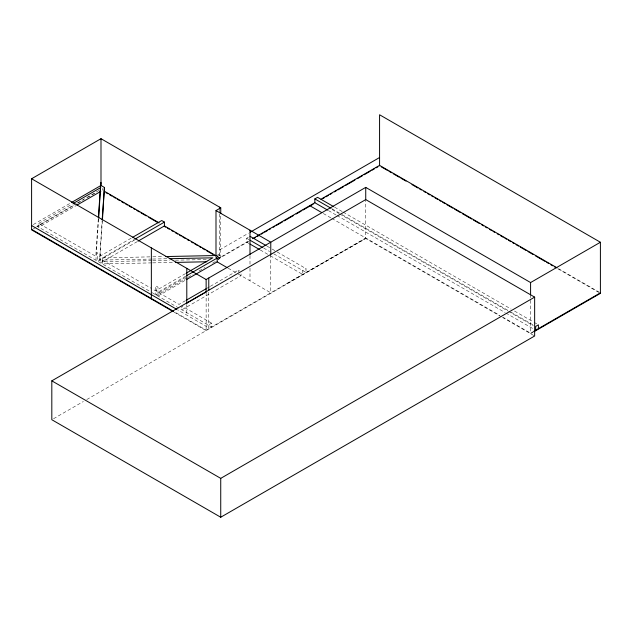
<?xml version="1.0" encoding="UTF-8"?>
<svg xmlns="http://www.w3.org/2000/svg" width="632" height="632" viewBox="0 0 632 632"><rect width="100%" height="100%" fill="white"/><g stroke="black" fill="none" stroke-linecap="round" stroke-linejoin="round"><path stroke-width="0.47" stroke-dasharray="3.16 2.37" d="M98.284 218.862L96.032 251.354L96.032 260.281M98.624 219.043L96.032 256.458L38.734 223.373L38.734 227.204L76.148 205.597M102.376 220.813L99.643 260.194L102.1 220.931M219.557 257.753L218.372 259.807L220.75 258.441L220.75 214.651M33.291 224.558L70.523 203.062M38.734 223.373L72.751 203.741M76.259 203.575L37.035 226.224L151.372 292.229M77.112 203.085L100.14 189.79M33.291 228.871L35.834 227.409M36.68 226.92L73.912 205.424M78.139 202.975L84.064 199.562M87.453 197.603L96.759 192.231M99.643 256.371L131.954 237.719M151.791 260.661L102.534 261.664L102.534 257.84L133.913 239.726M134.505 240.065L97.763 261.285L97.763 252.358M137.302 241.59L100.48 262.849L100.48 253.922M219.557 249.909L248.495 233.2M185.484 273.601L155.606 290.846L152.217 288.895M216.8 255.518L219.557 253.922L220.75 254.609L215.994 257.358M249.198 243.581L246.654 242.111L246.654 238.28L249.198 236.81M185.887 276.113L157.984 292.221L179.046 304.387L185.808 300.477M185.484 277.424L155.606 294.678L155.606 285.751L157.984 287.125L157.984 296.045L185.887 279.937M216.8 259.349L250.051 240.144M217.85 257.256L219.557 258.243L248.487 241.535M187.238 277.788L156.791 295.357L156.791 286.438M188.083 277.298L193.155 274.367M199.08 270.946L204.997 267.534M212.605 263.133L215.994 261.182M206.956 288.271L209.492 286.81M210.338 286.32L238.24 270.204L239.647 271.017M152.217 292.719L211.578 326.989L211.578 323.165L206.135 326.302L177.513 309.775M273.798 253.859L306.022 272.463L306.022 268.639L302.625 270.599L302.625 274.422L268.703 254.838M365.731 237.988L206.135 330.125L174.953 312.121M53.523 418.732L83.361 401.502M86.774 399.535L365.731 238.477L501.539 316.893M533.985 331.208L530.588 333.167L503.254 317.39M533.139 332.187L530.588 333.657L530.588 298.723M287.252 283.357L365.731 238.477L365.731 199.601M102.534 257.84L151.791 256.837M152.77 256.821L163.609 256.6M151.633 262.888L102.289 263.9L102.289 260.068L151.633 259.065M152.612 259.049L167.417 258.749M152.77 260.645L169.518 260.305M175.427 260.187L206.948 259.547M152.612 262.873L174.321 262.43M558.625 268.742L599.547 292.371M557.772 268.734L598.694 292.363M334.62 207.185L342.299 211.617M343.152 212.107L511.114 309.08M514.527 311.047L533.282 321.878M534.135 322.367L536.694 323.845M331.903 208.75L341.288 214.169M342.133 214.659L510.103 311.631M510.956 312.129L533.124 324.927M332.069 209.532L338.886 213.466M339.74 213.964L507.701 310.936M508.555 311.426L533.282 325.701M328.498 210.606L336.169 215.038M337.022 215.528L504.984 312.508M505.837 312.998L533.124 328.751M323.323 213.505L330.955 217.914M331.808 218.403L499.833 315.415M502.401 317.382L534.648 336.003M267.012 246.117L271.247 248.566M272.1 249.055L276.342 251.497M277.187 251.986L306.022 268.639M246.654 238.28L249.198 239.749M263.615 247.981L269.548 251.504M260.218 249.94L267.85 254.348M217.013 256.284L220.75 258.441M228.136 268.197L236.558 273.056M238.24 274.027L270.773 292.813M102.289 260.068L151.372 288.405M211.578 323.165L181.85 305.999L181.85 309.83L241.045 275.647L241.045 271.823M174.108 312.129L206.135 330.615L206.135 291.739M530.588 294.781L530.588 297.735M326.325 260.74L326.325 261.229M296.945 277.701L296.945 278.191M270.773 254.427L270.773 293.303M249.995 255.51L249.995 264.271M249.995 268.166L249.995 280.813M238.24 270.204L238.24 272.115M219.557 210.061L219.557 212.976M219.557 213.948L219.557 258.243M208.773 292.197L208.773 329.098M186.796 304.411L186.796 315.131M102.692 188.368L102.692 190.279"/><path stroke-width="0.95" d="M98.355 217.882L100.812 182.435L98.695 218.056M102.171 219.944L104.422 187.451L100.994 185.468L71.376 202.572M102.439 219.833L104.422 187.451M173.271 311.639L31.6 229.851L31.6 178.753L100.994 138.692L220.75 207.833L220.75 213.679M73.596 203.243L100.812 187.538M77.001 205.108L100.812 191.362M132.807 237.221L161.721 220.528L164.439 222.101L164.439 225.924L216.168 255.794M134.758 239.236L164.439 222.101M138.147 241.1L164.439 225.924M186.732 279.447L217.179 261.869L217.179 258.046L215.994 257.358L215.994 210.575L220.75 207.833M250.201 232.213L379.571 157.518M186.337 273.103L212.81 257.824L169.392 258.709M252.61 238.667L314.855 202.73L314.855 198.906L317.572 197.342L333.767 206.688M186.732 275.623L217.179 258.046M320.969 199.199L379.571 165.371L556.918 267.755M253.598 238.588L255.296 237.608M257.003 236.621L259.555 235.151M261.253 234.172L262.959 233.184M264.658 232.205L267.21 230.727M268.916 229.748L270.615 228.76M273.166 227.291L274.873 226.311M276.571 225.324L282.528 221.887M284.226 220.9L293.588 215.496M296.139 214.027L301.251 211.08M302.949 210.093L308.906 206.656M310.612 205.677L313.164 204.199M322.525 198.788L324.232 197.808M325.93 196.829L328.49 195.351M330.188 194.364L331.895 193.384M334.447 191.907L336.153 190.927M337.851 189.94L343.816 186.503M345.514 185.516L354.884 180.112M357.435 178.635L362.547 175.688M364.245 174.709L370.21 171.264M371.908 170.285L374.468 168.807M376.166 167.82L377.873 166.84M31.6 178.753L206.135 279.526L365.731 187.38L530.588 282.559L600.4 242.254L600.4 293.351L533.993 331.689M186.653 299.987L206.103 288.761M51.816 380.843L365.731 199.601L534.648 297.127L534.648 336.003L220.734 517.237L51.816 419.719L51.816 380.843L220.734 478.361L534.648 297.127M186.922 303.076L206.372 291.842M533.985 331.208L600.4 292.861M165.576 256.56L216.8 255.518M175.309 262.414L206.885 261.767M600.4 242.254L379.571 114.763L379.571 165.861M381.278 166.84L387.25 170.285M388.949 171.272L391.508 172.749M393.215 173.737L399.179 177.181M400.886 178.161L406.005 181.115M411.969 184.56L417.942 188.012M419.648 188.992L421.354 189.979M423.906 191.457L425.613 192.436M427.319 193.424L429.878 194.901M431.585 195.888L433.291 196.868M434.99 197.856L437.549 199.333M439.256 200.312L440.962 201.3M442.669 202.287L445.22 203.757M446.927 204.744L452.899 208.189M454.606 209.176L460.57 212.621M462.276 213.608L471.654 219.02M473.36 220.007L479.333 223.452M481.884 224.929L483.591 225.908M485.297 226.896L487.003 227.883M489.563 229.361L491.262 230.34M492.968 231.328L494.674 232.307M497.234 233.785L498.94 234.772M500.647 235.76L503.198 237.237M504.905 238.217L506.611 239.204M508.318 240.184L510.877 241.661M512.584 242.648L514.282 243.636M515.989 244.616L518.548 246.093M520.255 247.08L526.219 250.525M527.925 251.512L533.045 254.459M535.604 255.936L544.982 261.356M546.688 262.335L548.394 263.323M550.946 264.8L552.652 265.788M554.359 266.767L556.065 267.755M314.855 198.906L331.05 208.26M314.855 202.73L327.645 210.116M321.633 212.526L309.759 205.677L309.759 206.166M215.994 210.575L270.773 242.206L270.773 254.427M250.051 236.321L266.159 245.627M250.043 240.239L262.762 247.586M250.043 244.071L259.373 249.45M104.422 191.275L159.153 222.875M106.105 192.744L107.811 193.724M109.518 194.711L112.077 196.189M113.784 197.176L115.49 198.156M117.197 199.143L119.756 200.62M121.463 201.608L124.022 203.085M125.729 204.065L127.435 205.052M129.141 206.04L131.701 207.517M133.407 208.505L135.114 209.484M136.82 210.472L139.38 211.949M141.078 212.937L146.197 215.891M148.757 217.368L158.142 222.78M164.115 226.232L165.821 227.212M167.527 228.199L169.234 229.187M171.793 230.664L173.5 231.644M175.198 232.631L177.758 234.109M179.464 235.096L181.171 236.076M182.877 237.063L185.437 238.541M187.143 239.528L188.85 240.516M191.409 241.993L193.115 242.972M194.822 243.96L197.382 245.437M199.088 246.425L200.794 247.404M202.501 248.392L205.06 249.869M206.767 250.857L212.731 254.301M217.179 261.869L227.291 267.707M31.6 225.537L176.668 309.285M31.6 229.361L173.271 311.149M538.401 328.656L538.401 324.832L535.683 326.404L535.683 330.228M530.588 282.559L530.588 294.781M365.731 187.38L365.731 199.601M249.995 230.206L249.995 254.538M220.734 478.361L220.734 517.237M219.557 207.146L219.557 209.089M208.773 278.001L208.773 290.222M206.135 279.526L206.135 291.739M186.796 268.355L186.796 303.439M151.356 247.894L151.356 298.991M100.994 138.692L100.994 185.468"/></g></svg>
